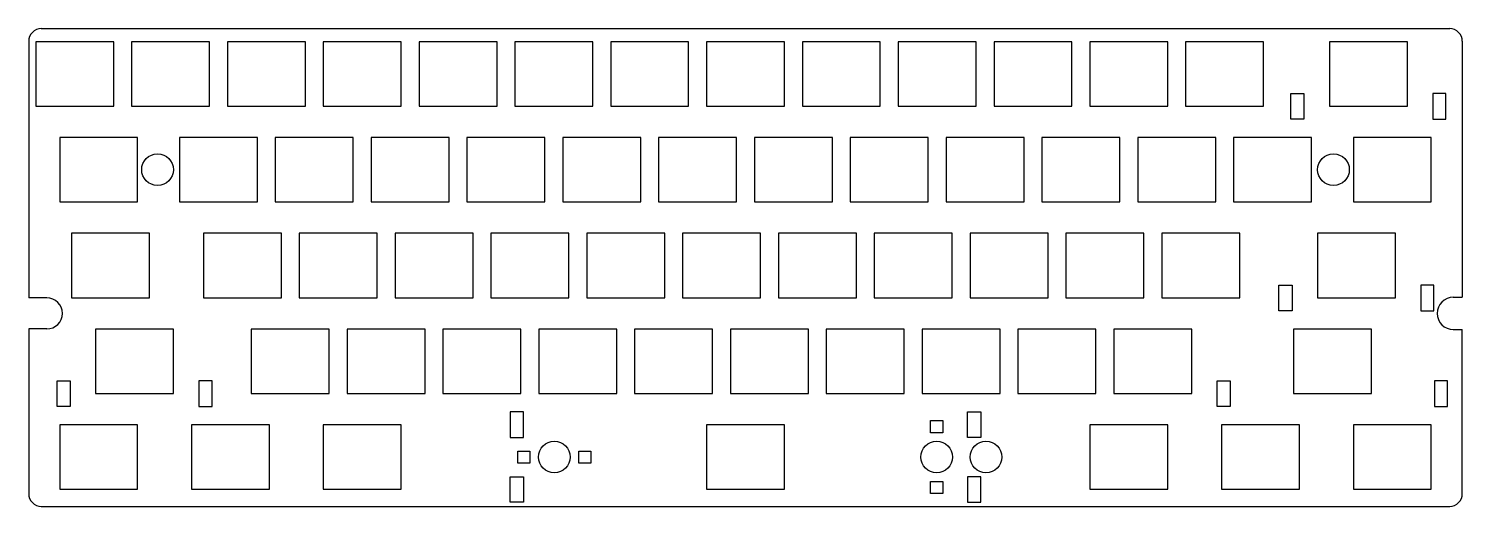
# Model space of a CAD drawing. Header units: metres. Extents: x 5 to 290, y -100 to -5.
import ezdxf

# ---------------------------------------------------------------- set-up
doc = ezdxf.new("R2010")
doc.units = ezdxf.units.M

msp = doc.modelspace()

# ---------------------------------------------------------------- linework, layer by layer
for p, q in [((7.6375, -5.2875), (287.6375, -5.2875)), ((5.1375, -7.7875), (5.1375, -58.8125)), ((22.0375, -7.8875), (6.5375, -7.8875)), ((6.5375, -7.8875), (6.5375, -20.6875)), ((22.0375, -20.6875), (22.0375, -7.8875)), ((41.0875, -7.8875), (25.5875, -7.8875)), ((25.5875, -7.8875), (25.5875, -20.6875)), ((41.0875, -20.6875), (41.0875, -7.8875)), ((60.1375, -7.8875), (44.6375, -7.8875)), ((44.6375, -7.8875), (44.6375, -20.6875)), ((60.1375, -20.6875), (60.1375, -7.8875)), ((79.1875, -7.8875), (63.6875, -7.8875)), ((63.6875, -7.8875), (63.6875, -20.6875)), ((79.1875, -20.6875), (79.1875, -7.8875)), ((98.2375, -7.8875), (82.7375, -7.8875)), ((82.7375, -7.8875), (82.7375, -20.6875)), ((98.2375, -20.6875), (98.2375, -7.8875)), ((117.2875, -7.8875), (101.7875, -7.8875)), ((101.7875, -7.8875), (101.7875, -20.6875)), ((117.2875, -20.6875), (117.2875, -7.8875)), ((136.3375, -7.8875), (120.8375, -7.8875)), ((120.8375, -7.8875), (120.8375, -20.6875)), ((136.3375, -20.6875), (136.3375, -7.8875)), ((155.3875, -7.8875), (139.8875, -7.8875)), ((139.8875, -7.8875), (139.8875, -20.6875)), ((155.3875, -20.6875), (155.3875, -7.8875)), ((174.4375, -7.8875), (158.9375, -7.8875)), ((158.9375, -7.8875), (158.9375, -20.6875)), ((174.4375, -20.6875), (174.4375, -7.8875)), ((193.4875, -7.8875), (177.9875, -7.8875)), ((177.9875, -7.8875), (177.9875, -20.6875)), ((193.4875, -20.6875), (193.4875, -7.8875)), ((212.5375, -7.8875), (197.0375, -7.8875)), ((197.0375, -7.8875), (197.0375, -20.6875)), ((212.5375, -20.6875), (212.5375, -7.8875)), ((231.5875, -7.8875), (216.0875, -7.8875)), ((216.0875, -7.8875), (216.0875, -20.6875)), ((231.5875, -20.6875), (231.5875, -7.8875)), ((250.6375, -7.8875), (235.1375, -7.8875)), ((235.1375, -7.8875), (235.1375, -20.6875)), ((250.6375, -20.6875), (250.6375, -7.8875)), ((279.2125, -7.8875), (263.7125, -7.8875)), ((263.7125, -7.8875), (263.7125, -20.6875)), ((279.2125, -20.6875), (279.2125, -7.8875)), ((290.1375, -7.7875), (290.1375, -58.7125)), ((256.0625, -23.2875), (256.0625, -18.1875)), ((256.0625, -18.1875), (258.6625, -18.1875)), ((258.6625, -18.1875), (258.6625, -23.2875)), ((284.2625, -18.1875), (284.2625, -23.2875)), ((286.8625, -18.1875), (284.2625, -18.1875)), ((286.8625, -23.2875), (286.8625, -18.1875)), ((6.5375, -20.6875), (22.0375, -20.6875)), ((25.5875, -20.6875), (41.0875, -20.6875)), ((44.6375, -20.6875), (60.1375, -20.6875)), ((63.6875, -20.6875), (79.1875, -20.6875)), ((82.7375, -20.6875), (98.2375, -20.6875)), ((101.7875, -20.6875), (117.2875, -20.6875)), ((120.8375, -20.6875), (136.3375, -20.6875)), ((139.8875, -20.6875), (155.3875, -20.6875)), ((158.9375, -20.6875), (174.4375, -20.6875)), ((177.9875, -20.6875), (193.4875, -20.6875)), ((197.0375, -20.6875), (212.5375, -20.6875)), ((216.0875, -20.6875), (231.5875, -20.6875)), ((235.1375, -20.6875), (250.6375, -20.6875)), ((263.7125, -20.6875), (279.2125, -20.6875)), ((258.6625, -23.2875), (256.0625, -23.2875)), ((284.2625, -23.2875), (286.8625, -23.2875)), ((26.8, -26.9375), (11.3, -26.9375)), ((11.3, -26.9375), (11.3, -39.7375)), ((26.8, -39.7375), (26.8, -26.9375)), ((50.6125, -26.9375), (35.1125, -26.9375)), ((35.1125, -26.9375), (35.1125, -39.7375)), ((50.6125, -39.7375), (50.6125, -26.9375)), ((69.6625, -26.9375), (54.1625, -26.9375)), ((54.1625, -26.9375), (54.1625, -39.7375)), ((69.6625, -39.7375), (69.6625, -26.9375)), ((88.7125, -26.9375), (73.2125, -26.9375)), ((73.2125, -26.9375), (73.2125, -39.7375)), ((88.7125, -39.7375), (88.7125, -26.9375)), ((107.7625, -26.9375), (92.2625, -26.9375)), ((92.2625, -26.9375), (92.2625, -39.7375)), ((107.7625, -39.7375), (107.7625, -26.9375)), ((126.8125, -26.9375), (111.3125, -26.9375)), ((111.3125, -26.9375), (111.3125, -39.7375)), ((126.8125, -39.7375), (126.8125, -26.9375)), ((145.8625, -26.9375), (130.3625, -26.9375)), ((130.3625, -26.9375), (130.3625, -39.7375)), ((145.8625, -39.7375), (145.8625, -26.9375)), ((164.9125, -26.9375), (149.4125, -26.9375)), ((149.4125, -26.9375), (149.4125, -39.7375)), ((164.9125, -39.7375), (164.9125, -26.9375)), ((183.9625, -26.9375), (168.4625, -26.9375)), ((168.4625, -26.9375), (168.4625, -39.7375)), ((183.9625, -39.7375), (183.9625, -26.9375)), ((203.0125, -26.9375), (187.5125, -26.9375)), ((187.5125, -26.9375), (187.5125, -39.7375)), ((203.0125, -39.7375), (203.0125, -26.9375)), ((222.0625, -26.9375), (206.5625, -26.9375)), ((206.5625, -26.9375), (206.5625, -39.7375)), ((222.0625, -39.7375), (222.0625, -26.9375)), ((241.1125, -26.9375), (225.6125, -26.9375)), ((225.6125, -26.9375), (225.6125, -39.7375)), ((241.1125, -39.7375), (241.1125, -26.9375)), ((260.1625, -26.9375), (244.6625, -26.9375)), ((244.6625, -26.9375), (244.6625, -39.7375)), ((260.1625, -39.7375), (260.1625, -26.9375)), ((283.975, -26.9375), (268.475, -26.9375)), ((268.475, -26.9375), (268.475, -39.7375)), ((283.975, -39.7375), (283.975, -26.9375)), ((11.3, -39.7375), (26.8, -39.7375)), ((35.1125, -39.7375), (50.6125, -39.7375)), ((54.1625, -39.7375), (69.6625, -39.7375)), ((73.2125, -39.7375), (88.7125, -39.7375)), ((92.2625, -39.7375), (107.7625, -39.7375)), ((111.3125, -39.7375), (126.8125, -39.7375)), ((130.3625, -39.7375), (145.8625, -39.7375)), ((149.4125, -39.7375), (164.9125, -39.7375)), ((168.4625, -39.7375), (183.9625, -39.7375)), ((187.5125, -39.7375), (203.0125, -39.7375)), ((206.5625, -39.7375), (222.0625, -39.7375)), ((225.6125, -39.7375), (241.1125, -39.7375)), ((244.6625, -39.7375), (260.1625, -39.7375)), ((268.475, -39.7375), (283.975, -39.7375)), ((29.18125, -45.9875), (13.68125, -45.9875)), ((13.68125, -45.9875), (13.68125, -58.7875)), ((29.18125, -58.7875), (29.18125, -45.9875)), ((55.375, -45.9875), (39.875, -45.9875)), ((39.875, -45.9875), (39.875, -58.7875)), ((55.375, -58.7875), (55.375, -45.9875)), ((74.425, -45.9875), (58.925, -45.9875)), ((58.925, -45.9875), (58.925, -58.7875)), ((74.425, -58.7875), (74.425, -45.9875)), ((93.475, -45.9875), (77.975, -45.9875)), ((77.975, -45.9875), (77.975, -58.7875)), ((93.475, -58.7875), (93.475, -45.9875)), ((112.525, -45.9875), (97.025, -45.9875)), ((97.025, -45.9875), (97.025, -58.7875)), ((112.525, -58.7875), (112.525, -45.9875)), ((131.575, -45.9875), (116.075, -45.9875)), ((116.075, -45.9875), (116.075, -58.7875)), ((131.575, -58.7875), (131.575, -45.9875)), ((150.625, -45.9875), (135.125, -45.9875)), ((135.125, -45.9875), (135.125, -58.7875)), ((150.625, -58.7875), (150.625, -45.9875)), ((169.675, -45.9875), (154.175, -45.9875)), ((154.175, -45.9875), (154.175, -58.7875)), ((169.675, -58.7875), (169.675, -45.9875)), ((188.725, -45.9875), (173.225, -45.9875)), ((173.225, -45.9875), (173.225, -58.7875)), ((188.725, -58.7875), (188.725, -45.9875)), ((207.775, -45.9875), (192.275, -45.9875)), ((192.275, -45.9875), (192.275, -58.7875)), ((207.775, -58.7875), (207.775, -45.9875)), ((226.825, -45.9875), (211.325, -45.9875)), ((211.325, -45.9875), (211.325, -58.7875)), ((226.825, -58.7875), (226.825, -45.9875)), ((245.875, -45.9875), (230.375, -45.9875)), ((230.375, -45.9875), (230.375, -58.7875)), ((245.875, -58.7875), (245.875, -45.9875)), ((276.83125, -45.9875), (261.33125, -45.9875)), ((261.33125, -45.9875), (261.33125, -58.7875)), ((276.83125, -58.7875), (276.83125, -45.9875)), ((253.68125, -61.3875), (253.68125, -56.2875)), ((253.68125, -56.2875), (256.28125, -56.2875)), ((256.28125, -56.2875), (256.28125, -61.3875)), ((281.88125, -56.2875), (281.88125, -61.3875)), ((284.48125, -56.2875), (281.88125, -56.2875)), ((284.48125, -61.3875), (284.48125, -56.2875)), ((8.7375, -58.8125), (5.1375, -58.8125)), ((13.68125, -58.7875), (29.18125, -58.7875)), ((39.875, -58.7875), (55.375, -58.7875)), ((58.925, -58.7875), (74.425, -58.7875)), ((77.975, -58.7875), (93.475, -58.7875)), ((97.025, -58.7875), (112.525, -58.7875)), ((116.075, -58.7875), (131.575, -58.7875)), ((135.125, -58.7875), (150.625, -58.7875)), ((154.175, -58.7875), (169.675, -58.7875)), ((173.225, -58.7875), (188.725, -58.7875)), ((192.275, -58.7875), (207.775, -58.7875)), ((211.325, -58.7875), (226.825, -58.7875)), ((230.375, -58.7875), (245.875, -58.7875)), ((261.33125, -58.7875), (276.83125, -58.7875)), ((288.3375, -58.7125), (290.1375, -58.7125)), ((256.28125, -61.3875), (253.68125, -61.3875)), ((281.88125, -61.3875), (284.48125, -61.3875)), ((5.1375, -65.0125), (5.1375, -97.7875)), ((8.7375, -65.0125), (5.1375, -65.0125)), ((33.94375, -65.0375), (18.44375, -65.0375)), ((18.44375, -65.0375), (18.44375, -77.8375)), ((33.94375, -77.8375), (33.94375, -65.0375)), ((64.9, -65.0375), (49.4, -65.0375)), ((49.4, -65.0375), (49.4, -77.8375)), ((64.9, -77.8375), (64.9, -65.0375)), ((83.95, -65.0375), (68.45, -65.0375)), ((68.45, -65.0375), (68.45, -77.8375)), ((83.95, -77.8375), (83.95, -65.0375)), ((103, -65.0375), (87.5, -65.0375)), ((87.5, -65.0375), (87.5, -77.8375)), ((103, -77.8375), (103, -65.0375)), ((122.05, -65.0375), (106.55, -65.0375)), ((106.55, -65.0375), (106.55, -77.8375)), ((122.05, -77.8375), (122.05, -65.0375)), ((141.1, -65.0375), (125.6, -65.0375)), ((125.6, -65.0375), (125.6, -77.8375)), ((141.1, -77.8375), (141.1, -65.0375)), ((160.15, -65.0375), (144.65, -65.0375)), ((144.65, -65.0375), (144.65, -77.8375)), ((160.15, -77.8375), (160.15, -65.0375)), ((179.2, -65.0375), (163.7, -65.0375)), ((163.7, -65.0375), (163.7, -77.8375)), ((179.2, -77.8375), (179.2, -65.0375)), ((198.25, -65.0375), (182.75, -65.0375)), ((182.75, -65.0375), (182.75, -77.8375)), ((198.25, -77.8375), (198.25, -65.0375)), ((217.3, -65.0375), (201.8, -65.0375)), ((201.8, -65.0375), (201.8, -77.8375)), ((217.3, -77.8375), (217.3, -65.0375)), ((236.35, -65.0375), (220.85, -65.0375)), ((220.85, -65.0375), (220.85, -77.8375)), ((236.35, -77.8375), (236.35, -65.0375)), ((272.06875, -65.0375), (256.56875, -65.0375)), ((256.56875, -65.0375), (256.56875, -77.8375)), ((272.06875, -77.8375), (272.06875, -65.0375)), ((288.3375, -65.1125), (290.1375, -65.1125)), ((290.1375, -97.7875), (290.1375, -65.1125)), ((10.79375, -80.4375), (10.79375, -75.3375)), ((10.79375, -75.3375), (13.39375, -75.3375)), ((13.39375, -75.3375), (13.39375, -80.4375)), ((38.99375, -75.3375), (38.99375, -80.4375)), ((41.59375, -75.3375), (38.99375, -75.3375)), ((41.59375, -80.4375), (41.59375, -75.3375)), ((241.41875, -80.4375), (241.41875, -75.3375)), ((241.41875, -75.3375), (244.01875, -75.3375)), ((244.01875, -75.3375), (244.01875, -80.4375)), ((284.61875, -75.3375), (284.61875, -80.4375)), ((287.21875, -75.3375), (284.61875, -75.3375)), ((287.21875, -80.4375), (287.21875, -75.3375)), ((18.44375, -77.8375), (33.94375, -77.8375)), ((49.4, -77.8375), (64.9, -77.8375)), ((68.45, -77.8375), (83.95, -77.8375)), ((87.5, -77.8375), (103, -77.8375)), ((106.55, -77.8375), (122.05, -77.8375)), ((125.6, -77.8375), (141.1, -77.8375)), ((144.65, -77.8375), (160.15, -77.8375)), ((163.7, -77.8375), (179.2, -77.8375)), ((182.75, -77.8375), (198.25, -77.8375)), ((201.8, -77.8375), (217.3, -77.8375)), ((220.85, -77.8375), (236.35, -77.8375)), ((256.56875, -77.8375), (272.06875, -77.8375)), ((13.39375, -80.4375), (10.79375, -80.4375)), ((38.99375, -80.4375), (41.59375, -80.4375)), ((100.8875, -81.4875), (100.8875, -86.5875)), ((103.4875, -81.4875), (100.8875, -81.4875)), ((103.4875, -86.5875), (103.4875, -81.4875)), ((191.7875, -81.4875), (194.3875, -81.4875)), ((191.7875, -86.5875), (191.7875, -81.4875)), ((194.3875, -81.4875), (194.3875, -86.5875)), ((244.01875, -80.4375), (241.41875, -80.4375)), ((284.61875, -80.4375), (287.21875, -80.4375)), ((26.8, -84.0875), (11.3, -84.0875)), ((11.3, -84.0875), (11.3, -96.8875)), ((26.8, -96.8875), (26.8, -84.0875)), ((52.9937, -84.0875), (37.4937, -84.0875)), ((37.4937, -84.0875), (37.4937, -96.8875)), ((52.9937, -96.8875), (52.9937, -84.0875)), ((79.1875, -84.0875), (63.6875, -84.0875)), ((63.6875, -84.0875), (63.6875, -96.8875)), ((79.1875, -96.8875), (79.1875, -84.0875)), ((155.3875, -84.0875), (139.8875, -84.0875)), ((139.8875, -84.0875), (139.8875, -96.8875)), ((155.3875, -96.8875), (155.3875, -84.0875)), ((184.4375, -83.2375), (186.8375, -83.2375)), ((184.4375, -85.6375), (184.4375, -83.2375)), ((186.8375, -83.2375), (186.8375, -85.6375)), ((231.5875, -84.0875), (216.0875, -84.0875)), ((216.0875, -84.0875), (216.0875, -96.8875)), ((231.5875, -96.8875), (231.5875, -84.0875)), ((257.78125, -84.0875), (242.28125, -84.0875)), ((242.28125, -84.0875), (242.28125, -96.8875)), ((257.78125, -96.8875), (257.78125, -84.0875)), ((283.975, -84.0875), (268.475, -84.0875)), ((268.475, -84.0875), (268.475, -96.8875)), ((283.975, -96.8875), (283.975, -84.0875)), ((100.8875, -86.5875), (103.4875, -86.5875)), ((186.8375, -85.6375), (184.4375, -85.6375)), ((194.3875, -86.5875), (191.7875, -86.5875)), ((102.3875, -91.6875), (102.3875, -89.2875)), ((102.3875, -89.2875), (104.7875, -89.2875)), ((104.7875, -89.2875), (104.7875, -91.6875)), ((114.4875, -91.6875), (114.4875, -89.2875)), ((114.4875, -89.2875), (116.8875, -89.2875)), ((116.8875, -89.2875), (116.8875, -91.6875)), ((104.7875, -91.6875), (102.3875, -91.6875)), ((116.8875, -91.6875), (114.4875, -91.6875)), ((11.3, -96.8875), (26.8, -96.8875)), ((37.4937, -96.8875), (52.9937, -96.8875)), ((63.6875, -96.8875), (79.1875, -96.8875)), ((100.8875, -99.4875), (100.8875, -94.3875)), ((100.8875, -94.3875), (103.4875, -94.3875)), ((103.4875, -94.3875), (103.4875, -99.4875)), ((139.8875, -96.8875), (155.3875, -96.8875)), ((184.4375, -95.3375), (186.8375, -95.3375)), ((184.4375, -97.7375), (184.4375, -95.3375)), ((186.8375, -95.3375), (186.8375, -97.7375)), ((191.7875, -94.3875), (191.7875, -99.4875)), ((194.3875, -94.3875), (191.7875, -94.3875)), ((194.3875, -99.4875), (194.3875, -94.3875)), ((216.0875, -96.8875), (231.5875, -96.8875)), ((242.28125, -96.8875), (257.78125, -96.8875)), ((268.475, -96.8875), (283.975, -96.8875)), ((103.4875, -99.4875), (100.8875, -99.4875)), ((186.8375, -97.7375), (184.4375, -97.7375)), ((191.7875, -99.4875), (194.3875, -99.4875)), ((7.6375, -100.2875), (287.6375, -100.2875))]:
    msp.add_line(p, q)
for centre in [(30.75, -33.3375), (264.525, -33.3375), (109.6375, -90.4875), (185.6375, -90.4875), (195.4375, -90.4875)]:
    msp.add_circle(centre, 3.15)
for centre, radius, start, end in [((7.6375, -7.7875), 2.5, 90, 180), ((287.6375, -7.7875), 2.5, 0, 90), ((8.7375, -61.9125), 3.1, -90, 90), ((288.3375, -61.9125), 3.2, 90, 270), ((7.6375, -97.7875), 2.5, -180, -90), ((287.6375, -97.7875), 2.5, -90, 0)]:
    msp.add_arc(centre, radius, start, end)

doc.saveas('drawing.dxf')
